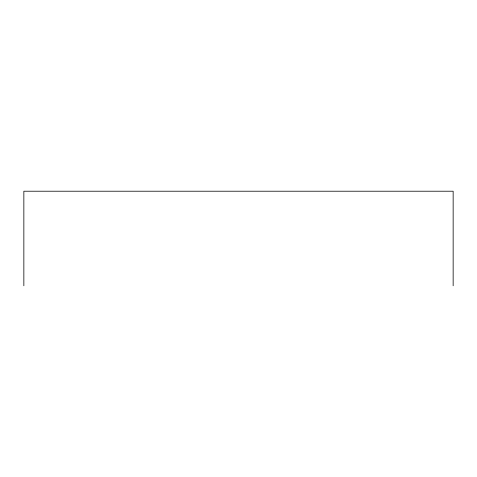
<?xml version="1.0" encoding="UTF-8"?>
<svg xmlns="http://www.w3.org/2000/svg" width="477" height="477" viewBox="0 0 477 477"><rect width="100%" height="100%" fill="white"/><g stroke="black" fill="none" stroke-linecap="round" stroke-linejoin="round"><path stroke-width="0.72" d="M453.15 285.783L453.15 191.217L23.85 191.217L23.85 285.783"/></g></svg>
